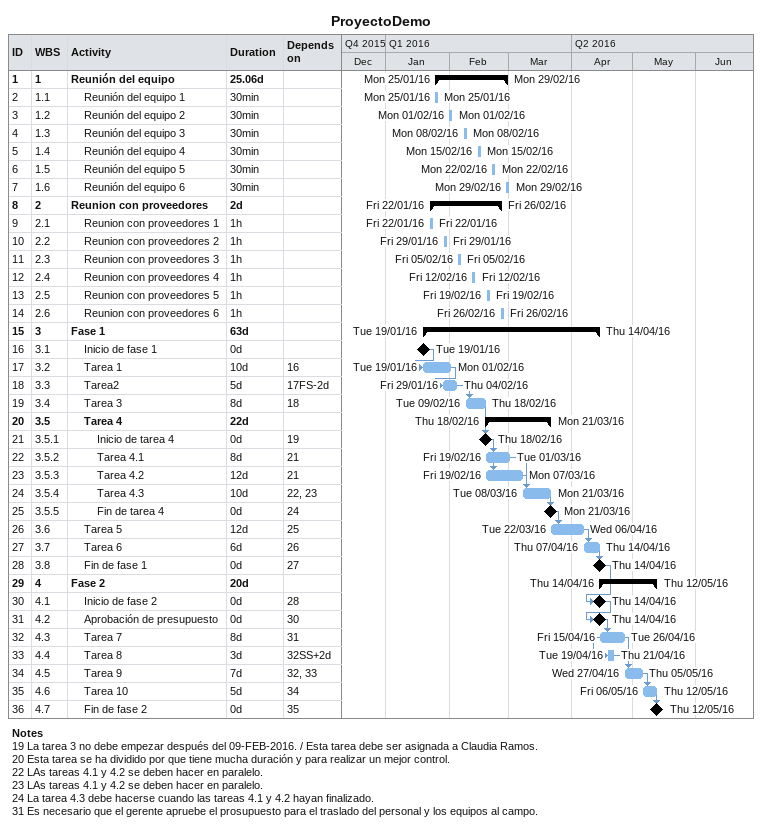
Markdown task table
ProyectoDemo

| ID | WBS | Task | Duration | Start | Finish | Predecessors |
|---|---|---|---|---|---|---|
| 1 | 1 | **Reunión del equipo** | 25.06d | 2016-01-25 | 2016-02-29 |  |
| 2 | 1.1 | Reunión del equipo 1 | 30min | 2016-01-25 | 2016-01-25 |  |
| 3 | 1.2 | Reunión del equipo 2 | 30min | 2016-02-01 | 2016-02-01 |  |
| 4 | 1.3 | Reunión del equipo 3 | 30min | 2016-02-08 | 2016-02-08 |  |
| 5 | 1.4 | Reunión del equipo 4 | 30min | 2016-02-15 | 2016-02-15 |  |
| 6 | 1.5 | Reunión del equipo 5 | 30min | 2016-02-22 | 2016-02-22 |  |
| 7 | 1.6 | Reunión del equipo 6 | 30min | 2016-02-29 | 2016-02-29 |  |
| 8 | 2 | **Reunion con proveedores** | 2d | 2016-01-22 | 2016-02-26 |  |
| 9 | 2.1 | Reunion con proveedores 1 | 1h | 2016-01-22 | 2016-01-22 |  |
| 10 | 2.2 | Reunion con proveedores 2 | 1h | 2016-01-29 | 2016-01-29 |  |
| 11 | 2.3 | Reunion con proveedores 3 | 1h | 2016-02-05 | 2016-02-05 |  |
| 12 | 2.4 | Reunion con proveedores 4 | 1h | 2016-02-12 | 2016-02-12 |  |
| 13 | 2.5 | Reunion con proveedores 5 | 1h | 2016-02-19 | 2016-02-19 |  |
| 14 | 2.6 | Reunion con proveedores 6 | 1h | 2016-02-26 | 2016-02-26 |  |
| 15 | 3 | **Fase 1** | 63d | 2016-01-19 | 2016-04-14 |  |
| 16 | 3.1 | Inicio de fase 1 | 0d | 2016-01-19 | 2016-01-19 |  |
| 17 | 3.2 | Tarea 1 | 10d | 2016-01-19 | 2016-02-01 | 16 |
| 18 | 3.3 | Tarea2 | 5d | 2016-01-29 | 2016-02-04 | 17FS-2d |
| 19 | 3.4 | Tarea 3 | 8d | 2016-02-09 | 2016-02-18 | 18 |
| 20 | 3.5 | **Tarea 4** | 22d | 2016-02-18 | 2016-03-21 |  |
| 21 | 3.5.1 | Inicio de tarea 4 | 0d | 2016-02-18 | 2016-02-18 | 19 |
| 22 | 3.5.2 | Tarea 4.1 | 8d | 2016-02-19 | 2016-03-01 | 21 |
| 23 | 3.5.3 | Tarea 4.2 | 12d | 2016-02-19 | 2016-03-07 | 21 |
| 24 | 3.5.4 | Tarea 4.3 | 10d | 2016-03-08 | 2016-03-21 | 22, 23 |
| 25 | 3.5.5 | Fin de tarea 4 | 0d | 2016-03-21 | 2016-03-21 | 24 |
| 26 | 3.6 | Tarea 5 | 12d | 2016-03-22 | 2016-04-06 | 25 |
| 27 | 3.7 | Tarea 6 | 6d | 2016-04-07 | 2016-04-14 | 26 |
| 28 | 3.8 | Fin de fase 1 | 0d | 2016-04-14 | 2016-04-14 | 27 |
| 29 | 4 | **Fase 2** | 20d | 2016-04-14 | 2016-05-12 |  |
| 30 | 4.1 | Inicio de fase 2 | 0d | 2016-04-14 | 2016-04-14 | 28 |
| 31 | 4.2 | Aprobación de presupuesto | 0d | 2016-04-14 | 2016-04-14 | 30 |
| 32 | 4.3 | Tarea 7 | 8d | 2016-04-15 | 2016-04-26 | 31 |
| 33 | 4.4 | Tarea 8 | 3d | 2016-04-19 | 2016-04-21 | 32SS+2d |
| 34 | 4.5 | Tarea 9 | 7d | 2016-04-27 | 2016-05-05 | 32, 33 |
| 35 | 4.6 | Tarea 10 | 5d | 2016-05-06 | 2016-05-12 | 34 |
| 36 | 4.7 | Fin de fase 2 | 0d | 2016-05-12 | 2016-05-12 | 35 |

Notes
- 19: La tarea 3 no debe empezar después del 09-FEB-2016. / Esta tarea debe ser asignada a Claudia Ramos.
- 20: Esta tarea se ha dividido por que tiene mucha duración y para realizar un mejor control.
- 22: LAs tareas 4.1 y 4.2 se deben hacer en paralelo.
- 23: LAs tareas 4.1 y 4.2 se deben hacer en paralelo.
- 24: La tarea 4.3 debe hacerse cuando las tareas 4.1 y 4.2 hayan finalizado.
- 31: Es necesario que el gerente apruebe el prosupuesto para el traslado del personal y los equipos al campo.
